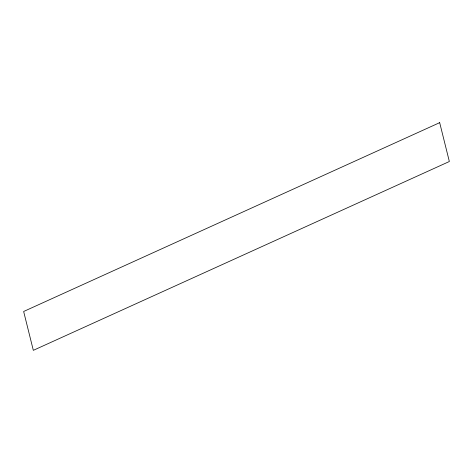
<?xml version="1.0" encoding="UTF-8"?>
<svg xmlns="http://www.w3.org/2000/svg" width="473" height="473" viewBox="0 0 473 473"><rect width="100%" height="100%" fill="white"/><g stroke="black" fill="none" stroke-linecap="round" stroke-linejoin="round"><path stroke-width="0.71" d="M439.677 122.661L23.65 311.488L33.323 350.339L449.35 161.512L439.677 122.661"/></g></svg>
